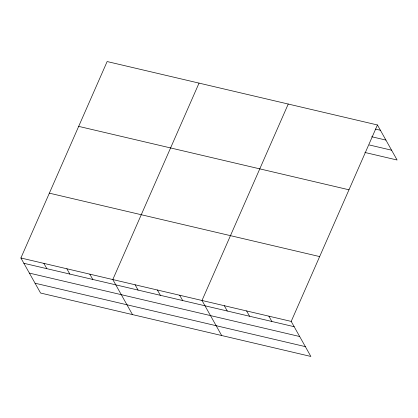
<?xml version="1.0" encoding="UTF-8"?>
<svg xmlns="http://www.w3.org/2000/svg" width="418" height="418" viewBox="0 0 418 418"><rect width="100%" height="100%" fill="white"/><g stroke="black" fill="none" stroke-linecap="round" stroke-linejoin="round"><path stroke-width="0.63" d="M20.9 257.99L291.194 321.405L310.861 356.45L40.567 293.034L20.9 257.99L107.139 61.55L377.433 124.966L397.1 160.01L364.888 152.455M199.041 83.114L112.803 279.553L132.464 314.597M288.237 104.04L201.999 300.479L221.665 335.523M291.194 321.405L377.433 124.966M375.453 129.105L380.406 130.264M371.67 136.738L385.918 140.082M369.293 144.962L391.593 150.193M78.678 126.377L348.973 189.793M49.361 193.163L319.655 256.579M23.873 263.288L294.167 326.704M29.38 273.106L299.675 336.521M35.06 283.216L305.354 346.632M268.894 316.175L271.867 321.473M246.594 310.94L249.567 316.238M224.299 305.71L227.272 311.008M179.698 295.244L182.671 300.547M157.398 290.014L160.371 295.312M135.098 284.783L138.071 290.082M89.823 274.161L92.801 279.459M66.849 268.769L69.822 274.067M43.874 263.382L46.847 268.68"/></g></svg>
